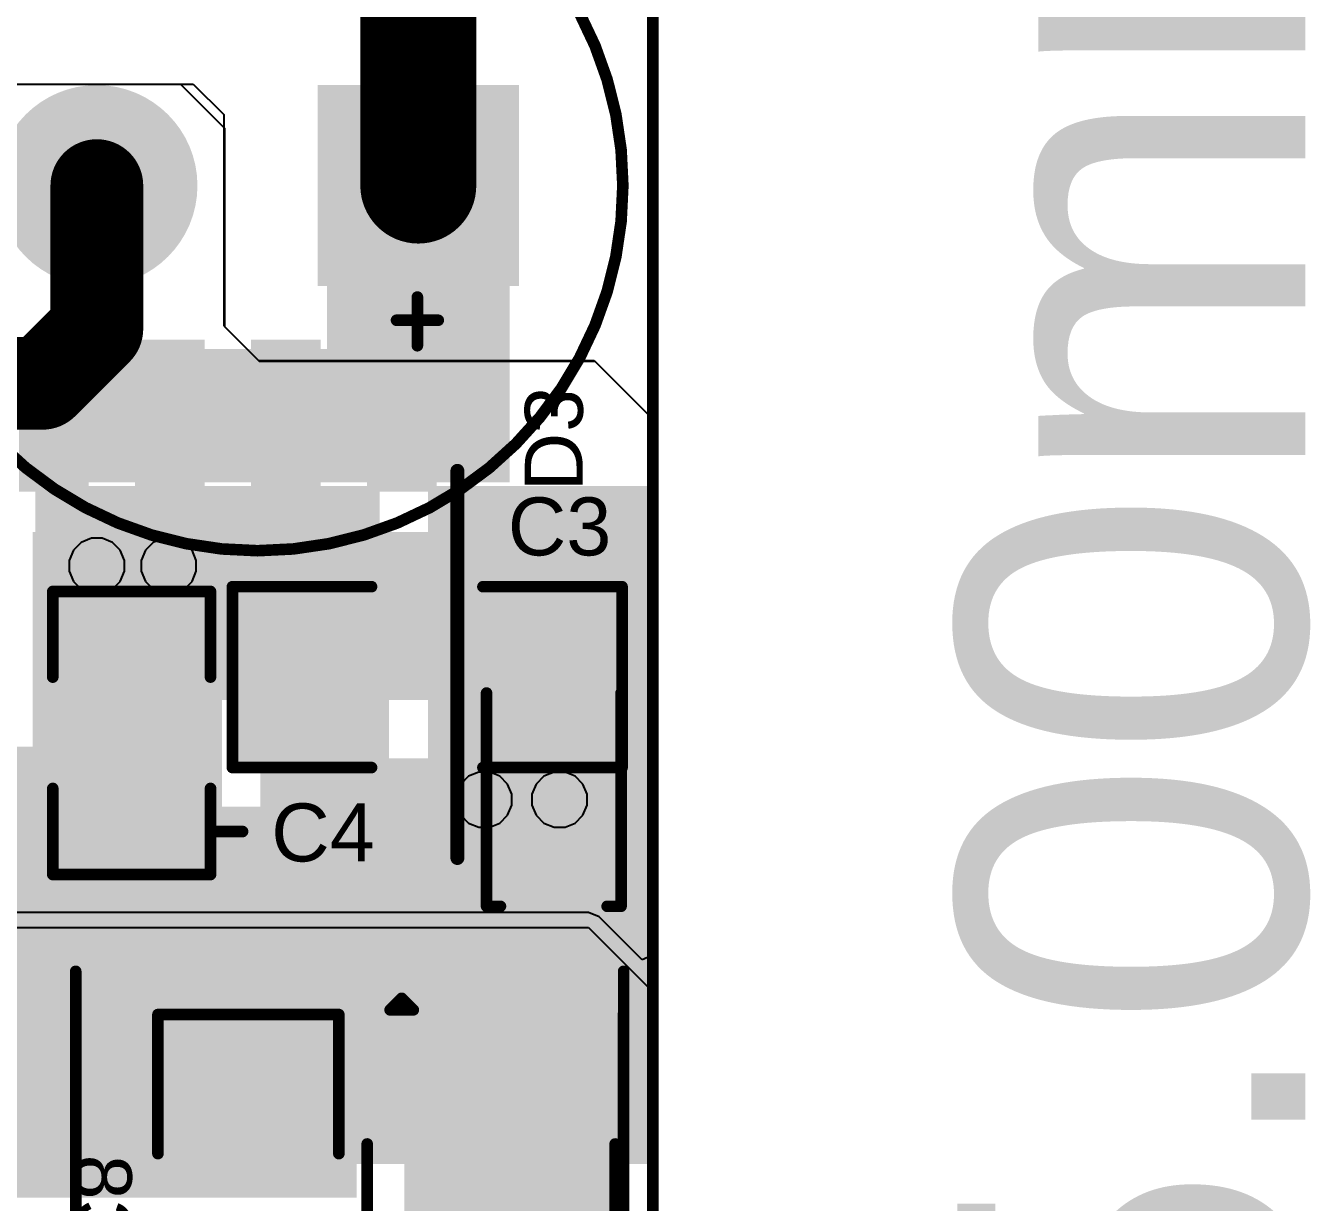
# Model space of a CAD drawing. Header units: millimetres. Extents: x -0.24 to 4.31, y -0.01 to 3.37.
# Drawn here: x 1.186 to 1.74, y 0.391 to 0.899 of the extents above; entities that cross this region are included whole.
import ezdxf

# ---------------------------------------------------------------- set-up
doc = ezdxf.new("R2010")
doc.units = ezdxf.units.MM
doc.header["$MEASUREMENT"] = 0
for name, color, linetype in [('BottomLayer', 5, 'Continuous'), ('BottomOverlay', 54, 'Continuous'), ('BottomPaste', 16, 'Continuous'), ('BottomSolder', 6, 'Continuous'), ('Mechanical1', 6, 'Continuous'), ('Mechanical2', 216, 'Continuous'), ('MidLayer1', 16, 'Continuous'), ('MidLayer2', 76, 'Continuous'), ('MultiLayer', 9, 'Continuous'), ('PadHoleLayer', 156, 'Continuous'), ('TopLayer', 1, 'Continuous'), ('TopOverlay', 2, 'Continuous'), ('TopPaste', 8, 'Continuous'), ('TopSolder', 216, 'Continuous'), ('ViaHoleLayer', 16, 'Continuous')]:
    doc.layers.add(name, color=color, linetype=linetype)
doc.styles.add('Arial', font='', dxfattribs={"height": 0.2})
doc.styles.get('Arial').set_extended_font_data('Arial')

# ---------------------------------------------------------------- blocks, each defined once
blk = doc.blocks.new('6_8UF400V87EC0241_12')
at = {"layer": 'BottomLayer'}
blk.add_hatch(color=5, dxfattribs=at).paths.add_polyline_path([(-0.10866, 0.03937), (-0.02992, 0.03937), (-0.02992, -0.03937), (-0.10866, -0.03937)])
h = blk.add_hatch(color=5, dxfattribs=at)
edge = h.paths.add_edge_path()
edge.add_arc((0.06929, 0), 0.03937, 0, 360)
at = {"layer": 'BottomSolder'}
blk.add_hatch(color=6, dxfattribs=at).paths.add_polyline_path([(-0.11266, 0.04337), (-0.02592, 0.04337), (-0.02592, -0.04337), (-0.11266, -0.04337)])
h = blk.add_hatch(color=6, dxfattribs=at)
edge = h.paths.add_edge_path()
edge.add_arc((0.06929, 0), 0.04337, 0, 360)
at = {"layer": 'MidLayer1'}
blk.add_hatch(color=16, dxfattribs=at).paths.add_polyline_path([(-0.10866, 0.03937), (-0.02992, 0.03937), (-0.02992, -0.03937), (-0.10866, -0.03937)])
h = blk.add_hatch(color=16, dxfattribs=at)
edge = h.paths.add_edge_path()
edge.add_arc((0.06929, 0), 0.03937, 0, 360)
at = {"layer": 'MidLayer2'}
blk.add_hatch(color=76, dxfattribs=at).paths.add_polyline_path([(-0.10866, 0.03937), (-0.02992, 0.03937), (-0.02992, -0.03937), (-0.10866, -0.03937)])
h = blk.add_hatch(color=76, dxfattribs=at)
edge = h.paths.add_edge_path()
edge.add_arc((0.06929, 0), 0.03937, 0, 360)
at = {"layer": 'MultiLayer'}
blk.add_hatch(color=9, dxfattribs=at).paths.add_polyline_path([(-0.10866, 0.03937), (-0.02992, 0.03937), (-0.02992, -0.03937), (-0.10866, -0.03937)])
h = blk.add_hatch(color=9, dxfattribs=at)
edge = h.paths.add_edge_path()
edge.add_arc((0.06929, 0), 0.03937, 0, 360)
at = {"layer": 'PadHoleLayer'}
h = blk.add_hatch(color=156, dxfattribs=at)
edge = h.paths.add_edge_path()
edge.add_arc((-0.06929, 0), 0.01969, 0, 360)
h = blk.add_hatch(color=156, dxfattribs=at)
edge = h.paths.add_edge_path()
edge.add_arc((0.06929, 0), 0.01969, 0, 360)
at = {"layer": 'TopLayer'}
blk.add_hatch(color=1, dxfattribs=at).paths.add_polyline_path([(-0.10866, 0.03937), (-0.02992, 0.03937), (-0.02992, -0.03937), (-0.10866, -0.03937)])
h = blk.add_hatch(color=1, dxfattribs=at)
edge = h.paths.add_edge_path()
edge.add_arc((0.06929, 0), 0.03937, 0, 360)
at = {"layer": 'TopSolder'}
blk.add_hatch(color=216, dxfattribs=at).paths.add_polyline_path([(-0.11266, 0.04337), (-0.02592, 0.04337), (-0.02592, -0.04337), (-0.11266, -0.04337)])
h = blk.add_hatch(color=216, dxfattribs=at)
edge = h.paths.add_edge_path()
edge.add_arc((0.06929, 0), 0.04337, 0, 360)
at = {"layer": 'TopOverlay'}
for points, const_width in [([(0.15748, 0, 1), (-0.15748, 0, 1)], 0.005), ([(-0.07015, 0.06907, 1), (-0.06765, 0.06907, 1)], 0.0025), ([(-0.07915, 0.05807, 1), (-0.07665, 0.05807, 1)], 0.0025), ([(-0.06115, 0.05807, 1), (-0.05865, 0.05807, 1)], 0.0025), ([(-0.07015, 0.04807, 1), (-0.06765, 0.04807, 1)], 0.0025), ([(-0.15873, 0, 1), (-0.15623, 0, 1)], 0.0025), ([(0.15623, 0, 1), (0.15873, 0, 1)], 0.0025)]:
    blk.add_lwpolyline(points, format="xyb", close=True, dxfattribs=dict(at, const_width=const_width))
at = {"layer": 'TopOverlay', "const_width": 0.005}
for points in [[(-0.0689, 0.06907), (-0.0689, 0.04807)], [(-0.0599, 0.05807), (-0.0779, 0.05807)]]:
    blk.add_lwpolyline(points, dxfattribs=at)
blk = doc.blocks.new('YNR6045_221M_14')
at = {"layer": 'TopLayer'}
for points in [[(-0.12205, 0.1122), (-0.05512, 0.1122), (-0.05512, -0.1122), (-0.12205, -0.1122)], [(0.05512, 0.1122), (0.12205, 0.1122), (0.12205, -0.1122), (0.05512, -0.1122)]]:
    blk.add_hatch(color=1, dxfattribs=at).paths.add_polyline_path(points)
at = {"layer": 'TopPaste'}
for points in [[(-0.12205, 0.1122), (-0.05512, 0.1122), (-0.05512, -0.1122), (-0.12205, -0.1122)], [(0.05512, 0.1122), (0.12205, 0.1122), (0.12205, -0.1122), (0.05512, -0.1122)]]:
    blk.add_hatch(color=8, dxfattribs=at).paths.add_polyline_path(points)
at = {"layer": 'TopSolder'}
for points in [[(-0.12605, 0.1162), (-0.05112, 0.1162), (-0.05112, -0.1162), (-0.12605, -0.1162)], [(0.05112, 0.1162), (0.12605, 0.1162), (0.12605, -0.1162), (0.05112, -0.1162)]]:
    blk.add_hatch(color=216, dxfattribs=at).paths.add_polyline_path(points)
at = {"layer": 'TopOverlay', "const_width": 0.005}
for points in [[(0.09, 0.118), (-0.09211, 0.11811)], [(-0.09211, -0.11811), (0.09, -0.118)]]:
    blk.add_lwpolyline(points, dxfattribs=at)
at = {"layer": 'TopOverlay', "const_width": 0.0025}
for points in [[(-0.09336, 0.11811, 1), (-0.09086, 0.11811, 1)], [(0.08875, 0.118, 1), (0.09125, 0.118, 1)], [(-0.09336, -0.11811, 1), (-0.09086, -0.11811, 1)], [(0.08875, -0.118, 1), (0.09125, -0.118, 1)]]:
    blk.add_lwpolyline(points, format="xyb", close=True, dxfattribs=at)
blk = doc.blocks.new('C___1206_16')
at = {"layer": 'TopLayer'}
for points in [[(-0.07953, 0.035), (-0.02047, 0.035), (-0.02047, -0.035), (-0.07953, -0.035)], [(0.02047, 0.035), (0.07953, 0.035), (0.07953, -0.035), (0.02047, -0.035)]]:
    blk.add_hatch(color=1, dxfattribs=at).paths.add_polyline_path(points)
at = {"layer": 'TopPaste'}
for points in [[(-0.07953, 0.035), (-0.02047, 0.035), (-0.02047, -0.035), (-0.07953, -0.035)], [(0.02047, 0.035), (0.07953, 0.035), (0.07953, -0.035), (0.02047, -0.035)]]:
    blk.add_hatch(color=8, dxfattribs=at).paths.add_polyline_path(points)
at = {"layer": 'TopSolder'}
for points in [[(-0.08353, 0.039), (-0.01647, 0.039), (-0.01647, -0.039), (-0.08353, -0.039)], [(0.01647, 0.039), (0.08353, 0.039), (0.08353, -0.039), (0.01647, -0.039)]]:
    blk.add_hatch(color=216, dxfattribs=at).paths.add_polyline_path(points)
at = {"layer": 'TopOverlay', "const_width": 0.005}
for points in [[(-0.084, 0.039), (-0.084, -0.039)], [(-0.024, 0.039), (-0.084, 0.039)], [(0.084, 0.039), (0.024, 0.039)], [(0.084, 0.039), (0.084, -0.039)], [(-0.024, -0.039), (-0.084, -0.039)], [(0.084, -0.039), (0.024, -0.039)]]:
    blk.add_lwpolyline(points, dxfattribs=at)
at = {"layer": 'TopOverlay', "const_width": 0.0025}
for points in [[(-0.08525, 0.039, 1), (-0.08275, 0.039, 1)], [(-0.08525, 0.039, 1), (-0.08275, 0.039, 1)], [(-0.02525, 0.039, 1), (-0.02275, 0.039, 1)], [(0.02275, 0.039, 1), (0.02525, 0.039, 1)], [(0.08275, 0.039, 1), (0.08525, 0.039, 1)], [(0.08275, 0.039, 1), (0.08525, 0.039, 1)], [(-0.08525, -0.039, 1), (-0.08275, -0.039, 1)], [(-0.08525, -0.039, 1), (-0.08275, -0.039, 1)], [(-0.02525, -0.039, 1), (-0.02275, -0.039, 1)], [(0.02275, -0.039, 1), (0.02525, -0.039, 1)], [(0.08275, -0.039, 1), (0.08525, -0.039, 1)], [(0.08275, -0.039, 1), (0.08525, -0.039, 1)]]:
    blk.add_lwpolyline(points, format="xyb", close=True, dxfattribs=at)
blk = doc.blocks.new('C___0805_17')
at = {"layer": 'TopLayer'}
for points in [[(-0.05772, 0.03), (-0.02228, 0.03), (-0.02228, -0.03), (-0.05772, -0.03)], [(0.02228, 0.03), (0.05772, 0.03), (0.05772, -0.03), (0.02228, -0.03)]]:
    blk.add_hatch(color=1, dxfattribs=at).paths.add_polyline_path(points)
at = {"layer": 'TopPaste'}
for points in [[(-0.05772, 0.03), (-0.02228, 0.03), (-0.02228, -0.03), (-0.05772, -0.03)], [(0.02228, 0.03), (0.05772, 0.03), (0.05772, -0.03), (0.02228, -0.03)]]:
    blk.add_hatch(color=8, dxfattribs=at).paths.add_polyline_path(points)
at = {"layer": 'TopSolder'}
for points in [[(-0.06047, 0.03276), (-0.01953, 0.03276), (-0.01953, -0.03276), (-0.06047, -0.03276)], [(0.01953, 0.03276), (0.06047, 0.03276), (0.06047, -0.03276), (0.01953, -0.03276)]]:
    blk.add_hatch(color=216, dxfattribs=at).paths.add_polyline_path(points)
at = {"layer": 'TopOverlay', "const_width": 0.005}
for points in [[(-0.06117, 0.034), (-0.024, 0.034)], [(-0.06117, 0.034), (-0.06117, -0.034)], [(0.024, 0.034), (0.06095, 0.034)], [(0.06095, 0.034), (0.06095, -0.034)], [(-0.06117, -0.034), (-0.024, -0.034)], [(0.024, -0.034), (0.06095, -0.034)]]:
    blk.add_lwpolyline(points, dxfattribs=at)
at = {"layer": 'TopOverlay', "const_width": 0.0025}
for points in [[(-0.06242, 0.034, 1), (-0.05992, 0.034, 1)], [(-0.06242, 0.034, 1), (-0.05992, 0.034, 1)], [(-0.02525, 0.034, 1), (-0.02275, 0.034, 1)], [(0.02275, 0.034, 1), (0.02525, 0.034, 1)], [(0.0597, 0.034, 1), (0.0622, 0.034, 1)], [(0.0597, 0.034, 1), (0.0622, 0.034, 1)], [(-0.06242, -0.034, 1), (-0.05992, -0.034, 1)], [(-0.06242, -0.034, 1), (-0.05992, -0.034, 1)], [(-0.02525, -0.034, 1), (-0.02275, -0.034, 1)], [(0.02275, -0.034, 1), (0.02525, -0.034, 1)], [(0.0597, -0.034, 1), (0.0622, -0.034, 1)], [(0.0597, -0.034, 1), (0.0622, -0.034, 1)]]:
    blk.add_lwpolyline(points, format="xyb", close=True, dxfattribs=at)
blk = doc.blocks.new('C___1206_B_20')
at = {"layer": 'BottomLayer'}
for points in [[(-0.08, 0.035), (-0.02, 0.035), (-0.02, -0.035), (-0.08, -0.035)], [(0.02, 0.035), (0.08, 0.035), (0.08, -0.035), (0.02, -0.035)]]:
    blk.add_hatch(color=5, dxfattribs=at).paths.add_polyline_path(points)
at = {"layer": 'BottomPaste'}
for points in [[(-0.08, 0.035), (-0.02, 0.035), (-0.02, -0.035), (-0.08, -0.035)], [(0.02, 0.035), (0.08, 0.035), (0.08, -0.035), (0.02, -0.035)]]:
    blk.add_hatch(color=16, dxfattribs=at).paths.add_polyline_path(points)
at = {"layer": 'BottomSolder'}
for points in [[(-0.084, 0.039), (-0.016, 0.039), (-0.016, -0.039), (-0.084, -0.039)], [(0.016, 0.039), (0.084, 0.039), (0.084, -0.039), (0.016, -0.039)]]:
    blk.add_hatch(color=6, dxfattribs=at).paths.add_polyline_path(points)
at = {"layer": 'BottomOverlay', "const_width": 0.005}
for points in [[(-0.084, -0.039), (-0.084, 0.039)], [(-0.024, 0.039), (-0.084, 0.039)], [(0.084, 0.039), (0.024, 0.039)], [(0.084, -0.039), (0.084, 0.039)], [(-0.024, -0.039), (-0.084, -0.039)], [(0.084, -0.039), (0.024, -0.039)]]:
    blk.add_lwpolyline(points, dxfattribs=at)
at = {"layer": 'BottomOverlay', "const_width": 0.0025}
for points in [[(-0.08525, 0.039, 1), (-0.08275, 0.039, 1)], [(-0.08525, 0.039, 1), (-0.08275, 0.039, 1)], [(-0.02525, 0.039, 1), (-0.02275, 0.039, 1)], [(0.02275, 0.039, 1), (0.02525, 0.039, 1)], [(0.08275, 0.039, 1), (0.08525, 0.039, 1)], [(0.08275, 0.039, 1), (0.08525, 0.039, 1)], [(-0.08525, -0.039, 1), (-0.08275, -0.039, 1)], [(-0.08525, -0.039, 1), (-0.08275, -0.039, 1)], [(-0.02525, -0.039, 1), (-0.02275, -0.039, 1)], [(0.02275, -0.039, 1), (0.02525, -0.039, 1)], [(0.08275, -0.039, 1), (0.08525, -0.039, 1)], [(0.08275, -0.039, 1), (0.08525, -0.039, 1)]]:
    blk.add_lwpolyline(points, format="xyb", close=True, dxfattribs=at)
blk = doc.blocks.new('SOD_123_B_23')
at = {"layer": 'BottomLayer'}
for points in [[(-0.08071, -0.01772), (-0.08071, 0.01772), (-0.04331, 0.01772), (-0.04331, -0.01772)], [(0.04331, -0.01772), (0.04331, 0.01772), (0.08071, 0.01772), (0.08071, -0.01772)]]:
    blk.add_hatch(color=5, dxfattribs=at).paths.add_polyline_path(points)
at = {"layer": 'BottomOverlay'}
for points in [[(0.038, 0.02), (0.111, 0.02), (0.111, 0.0315), (0.038, 0.0315)], [(0.08308, -0.03115), (0.11062, -0.03115), (0.11062, 0.03085), (0.08308, 0.03085)], [(0.038, -0.0315), (0.111, -0.0315), (0.111, -0.02), (0.038, -0.02)]]:
    blk.add_hatch(color=54, dxfattribs=at).paths.add_polyline_path(points)
at = {"layer": 'BottomPaste'}
for points in [[(-0.08071, -0.01772), (-0.08071, 0.01772), (-0.04331, 0.01772), (-0.04331, -0.01772)], [(0.04331, -0.01772), (0.04331, 0.01772), (0.08071, 0.01772), (0.08071, -0.01772)]]:
    blk.add_hatch(color=16, dxfattribs=at).paths.add_polyline_path(points)
at = {"layer": 'BottomSolder'}
for points in [[(-0.08471, -0.02172), (-0.08471, 0.02172), (-0.03931, 0.02172), (-0.03931, -0.02172)], [(0.03931, -0.02172), (0.03931, 0.02172), (0.08471, 0.02172), (0.08471, -0.02172)]]:
    blk.add_hatch(color=6, dxfattribs=at).paths.add_polyline_path(points)
at = {"layer": 'BottomOverlay', "const_width": 0.005}
for points in [[(-0.054, 0.029), (-0.054, 0.023)], [(-0.054, 0.029), (0.038, 0.029)], [(-0.054, -0.023), (-0.054, -0.029)], [(-0.054, -0.029), (0.038, -0.029)]]:
    blk.add_lwpolyline(points, dxfattribs=at)
at = {"layer": 'BottomOverlay', "const_width": 0.0025}
for points in [[(-0.05525, 0.029, 1), (-0.05275, 0.029, 1)], [(-0.05525, 0.029, 1), (-0.05275, 0.029, 1)], [(0.03675, 0.029, 1), (0.03925, 0.029, 1)], [(-0.05525, 0.023, 1), (-0.05275, 0.023, 1)], [(-0.05525, -0.023, 1), (-0.05275, -0.023, 1)], [(-0.05525, -0.029, 1), (-0.05275, -0.029, 1)], [(-0.05525, -0.029, 1), (-0.05275, -0.029, 1)], [(0.03675, -0.029, 1), (0.03925, -0.029, 1)]]:
    blk.add_lwpolyline(points, format="xyb", close=True, dxfattribs=at)
blk = doc.blocks.new('SMA_B_24')
at = {"layer": 'BottomLayer'}
for points in [[(-0.12205, 0.03346), (-0.03543, 0.03346), (-0.03543, -0.03346), (-0.12205, -0.03346)], [(0.03543, 0.03346), (0.12205, 0.03346), (0.12205, -0.03346), (0.03543, -0.03346)]]:
    blk.add_hatch(color=5, dxfattribs=at).paths.add_polyline_path(points)
at = {"layer": 'BottomOverlay'}
for points in [[(-0.15471, -0.05595), (-0.12905, -0.05595), (-0.12905, 0.056), (-0.15471, 0.056)], [(-0.12992, 0.03638), (-0.1022, 0.03638), (-0.1022, 0.05598), (-0.12992, 0.05598)], [(-0.12992, -0.05598), (-0.1022, -0.05598), (-0.1022, -0.03638), (-0.12992, -0.03638)]]:
    blk.add_hatch(color=54, dxfattribs=at).paths.add_polyline_path(points)
at = {"layer": 'BottomPaste'}
for points in [[(-0.12205, 0.03346), (-0.03543, 0.03346), (-0.03543, -0.03346), (-0.12205, -0.03346)], [(0.03543, 0.03346), (0.12205, 0.03346), (0.12205, -0.03346), (0.03543, -0.03346)]]:
    blk.add_hatch(color=16, dxfattribs=at).paths.add_polyline_path(points)
at = {"layer": 'BottomSolder'}
for points in [[(-0.12605, 0.03746), (-0.03143, 0.03746), (-0.03143, -0.03746), (-0.12605, -0.03746)], [(0.03143, 0.03746), (0.12605, 0.03746), (0.12605, -0.03746), (0.03143, -0.03746)]]:
    blk.add_hatch(color=6, dxfattribs=at).paths.add_polyline_path(points)
at = {"layer": 'BottomOverlay', "const_width": 0.005}
for points in [[(0.08115, 0.05345), (-0.10465, 0.05345)], [(0.08115, 0.03985), (0.08115, 0.05345)], [(0.08115, -0.05345), (0.08115, -0.03985)], [(0.08115, -0.05345), (-0.10465, -0.05345)]]:
    blk.add_lwpolyline(points, dxfattribs=at)
at = {"layer": 'BottomOverlay', "const_width": 0.0025}
for points in [[(-0.1059, 0.05345, 1), (-0.1034, 0.05345, 1)], [(0.0799, 0.05345, 1), (0.0824, 0.05345, 1)], [(0.0799, 0.05345, 1), (0.0824, 0.05345, 1)], [(0.0799, 0.03985, 1), (0.0824, 0.03985, 1)], [(0.0799, -0.03985, 1), (0.0824, -0.03985, 1)], [(-0.1059, -0.05345, 1), (-0.1034, -0.05345, 1)], [(0.0799, -0.05345, 1), (0.0824, -0.05345, 1)], [(0.0799, -0.05345, 1), (0.0824, -0.05345, 1)]]:
    blk.add_lwpolyline(points, format="xyb", close=True, dxfattribs=at)
blk = doc.blocks.new('SOP_16_B_31')
at = {"layer": 'BottomLayer'}
for points in [[(-0.13605, 0.186), (-0.0785, 0.186), (-0.0785, 0.164), (-0.13605, 0.164)], [(0.0785, 0.186), (0.13605, 0.186), (0.13605, 0.164), (0.0785, 0.164)], [(-0.13605, 0.136), (-0.0785, 0.136), (-0.0785, 0.114), (-0.13605, 0.114)], [(0.0785, 0.136), (0.13605, 0.136), (0.13605, 0.114), (0.0785, 0.114)], [(-0.13605, 0.086), (-0.0785, 0.086), (-0.0785, 0.064), (-0.13605, 0.064)], [(0.0785, 0.086), (0.13605, 0.086), (0.13605, 0.064), (0.0785, 0.064)], [(-0.13605, 0.036), (-0.0785, 0.036), (-0.0785, 0.014), (-0.13605, 0.014)], [(0.0785, 0.036), (0.13605, 0.036), (0.13605, 0.014), (0.0785, 0.014)], [(-0.13605, -0.014), (-0.0785, -0.014), (-0.0785, -0.036), (-0.13605, -0.036)], [(0.0785, -0.014), (0.13605, -0.014), (0.13605, -0.036), (0.0785, -0.036)], [(-0.13605, -0.064), (-0.0785, -0.064), (-0.0785, -0.086), (-0.13605, -0.086)], [(0.0785, -0.064), (0.13605, -0.064), (0.13605, -0.086), (0.0785, -0.086)], [(-0.13605, -0.114), (-0.0785, -0.114), (-0.0785, -0.136), (-0.13605, -0.136)], [(0.0785, -0.114), (0.13605, -0.114), (0.13605, -0.136), (0.0785, -0.136)], [(-0.13605, -0.164), (-0.0785, -0.164), (-0.0785, -0.186), (-0.13605, -0.186)], [(0.0785, -0.164), (0.13605, -0.164), (0.13605, -0.186), (0.0785, -0.186)]]:
    blk.add_hatch(color=5, dxfattribs=at).paths.add_polyline_path(points)
at = {"layer": 'BottomPaste'}
for points in [[(-0.13605, 0.186), (-0.0785, 0.186), (-0.0785, 0.164), (-0.13605, 0.164)], [(0.0785, 0.186), (0.13605, 0.186), (0.13605, 0.164), (0.0785, 0.164)], [(-0.13605, 0.136), (-0.0785, 0.136), (-0.0785, 0.114), (-0.13605, 0.114)], [(0.0785, 0.136), (0.13605, 0.136), (0.13605, 0.114), (0.0785, 0.114)], [(-0.13605, 0.086), (-0.0785, 0.086), (-0.0785, 0.064), (-0.13605, 0.064)], [(0.0785, 0.086), (0.13605, 0.086), (0.13605, 0.064), (0.0785, 0.064)], [(-0.13605, 0.036), (-0.0785, 0.036), (-0.0785, 0.014), (-0.13605, 0.014)], [(0.0785, 0.036), (0.13605, 0.036), (0.13605, 0.014), (0.0785, 0.014)], [(-0.13605, -0.014), (-0.0785, -0.014), (-0.0785, -0.036), (-0.13605, -0.036)], [(0.0785, -0.014), (0.13605, -0.014), (0.13605, -0.036), (0.0785, -0.036)], [(-0.13605, -0.064), (-0.0785, -0.064), (-0.0785, -0.086), (-0.13605, -0.086)], [(0.0785, -0.064), (0.13605, -0.064), (0.13605, -0.086), (0.0785, -0.086)], [(-0.13605, -0.114), (-0.0785, -0.114), (-0.0785, -0.136), (-0.13605, -0.136)], [(0.0785, -0.114), (0.13605, -0.114), (0.13605, -0.136), (0.0785, -0.136)], [(-0.13605, -0.164), (-0.0785, -0.164), (-0.0785, -0.186), (-0.13605, -0.186)], [(0.0785, -0.164), (0.13605, -0.164), (0.13605, -0.186), (0.0785, -0.186)]]:
    blk.add_hatch(color=16, dxfattribs=at).paths.add_polyline_path(points)
at = {"layer": 'BottomSolder'}
for points in [[(-0.14005, 0.19), (-0.0745, 0.19), (-0.0745, 0.16), (-0.14005, 0.16)], [(0.0745, 0.19), (0.14005, 0.19), (0.14005, 0.16), (0.0745, 0.16)], [(-0.14005, 0.14), (-0.0745, 0.14), (-0.0745, 0.11), (-0.14005, 0.11)], [(0.0745, 0.14), (0.14005, 0.14), (0.14005, 0.11), (0.0745, 0.11)], [(-0.14005, 0.09), (-0.0745, 0.09), (-0.0745, 0.06), (-0.14005, 0.06)], [(0.0745, 0.09), (0.14005, 0.09), (0.14005, 0.06), (0.0745, 0.06)], [(-0.14005, 0.04), (-0.0745, 0.04), (-0.0745, 0.01), (-0.14005, 0.01)], [(0.0745, 0.04), (0.14005, 0.04), (0.14005, 0.01), (0.0745, 0.01)], [(-0.14005, -0.01), (-0.0745, -0.01), (-0.0745, -0.04), (-0.14005, -0.04)], [(0.0745, -0.01), (0.14005, -0.01), (0.14005, -0.04), (0.0745, -0.04)], [(-0.14005, -0.06), (-0.0745, -0.06), (-0.0745, -0.09), (-0.14005, -0.09)], [(0.0745, -0.06), (0.14005, -0.06), (0.14005, -0.09), (0.0745, -0.09)], [(-0.14005, -0.11), (-0.0745, -0.11), (-0.0745, -0.14), (-0.14005, -0.14)], [(0.0745, -0.11), (0.14005, -0.11), (0.14005, -0.14), (0.0745, -0.14)], [(-0.14005, -0.16), (-0.0745, -0.16), (-0.0745, -0.19), (-0.14005, -0.19)], [(0.0745, -0.16), (0.14005, -0.16), (0.14005, -0.19), (0.0745, -0.19)]]:
    blk.add_hatch(color=6, dxfattribs=at).paths.add_polyline_path(points)
at = {"layer": 'BottomOverlay'}
for points, const_width in [([(-0.0835, 0.199), (0.0835, 0.199)], 0.006), ([(-0.149, -0.17), (-0.144, -0.175)], 0.005), ([(-0.149, -0.17), (-0.149, -0.18)], 0.005), ([(-0.144, -0.175), (-0.149, -0.18)], 0.005), ([(-0.0835, -0.199), (0.0835, -0.199)], 0.006)]:
    blk.add_lwpolyline(points, dxfattribs=dict(at, const_width=const_width))
for points, const_width in [([(-0.085, 0.199, 1), (-0.082, 0.199, 1)], 0.003), ([(0.082, 0.199, 1), (0.085, 0.199, 1)], 0.003), ([(-0.15025, -0.17, 1), (-0.14775, -0.17, 1)], 0.0025), ([(-0.15025, -0.17, 1), (-0.14775, -0.17, 1)], 0.0025), ([(-0.14525, -0.175, 1), (-0.14275, -0.175, 1)], 0.0025), ([(-0.14525, -0.175, 1), (-0.14275, -0.175, 1)], 0.0025), ([(-0.15025, -0.18, 1), (-0.14775, -0.18, 1)], 0.0025), ([(-0.15025, -0.18, 1), (-0.14775, -0.18, 1)], 0.0025), ([(-0.085, -0.199, 1), (-0.082, -0.199, 1)], 0.003), ([(0.082, -0.199, 1), (0.085, -0.199, 1)], 0.003)]:
    blk.add_lwpolyline(points, format="xyb", close=True, dxfattribs=dict(at, const_width=const_width))

msp = doc.modelspace()

# ---------------------------------------------------------------- hatches: boundary and pattern name
at = {"layer": 'BottomLayer'}
for points in [[(1.31621, 0.70197), (1.39495, 0.70197), (1.39495, 0.86937), (1.31621, 0.86937)], [(1.18743, 0.70197), (1.35943, 0.70197), (1.35943, 0.75952), (1.18743, 0.75952)], [(1.18931, 0.60815), (1.43781, 0.60815), (1.43781, 0.68053), (1.18931, 0.68053)], [(1.18931, 0.558), (1.271, 0.558), (1.271, 0.654), (1.18931, 0.654)], [(1.28743, 0.43847), (1.32908, 0.43847), (1.32908, 0.583), (1.28743, 0.583)], [(1.28743, 0.45412), (1.35943, 0.45412), (1.35943, 0.583), (1.28743, 0.583)], [(1.28835, 0.54497), (1.43857, 0.54497), (1.43857, 0.583), (1.28835, 0.583)], [(1.22687, 0.48743), (1.271, 0.48743), (1.271, 0.56947), (1.22687, 0.56947)], [(1.18743, 0.44651), (1.20943, 0.44651), (1.20943, 0.54497), (1.18743, 0.54497)], [(1.38322, 0.33608), (1.43839, 0.33608), (1.43839, 0.52984), (1.38322, 0.52984)], [(1.08743, 0.39347), (1.32908, 0.39347), (1.32908, 0.46847), (1.08743, 0.46847)]]:
    msp.add_hatch(color=5, dxfattribs=at).paths.add_polyline_path(points)
h = msp.add_hatch(color=5, dxfattribs=at)
edge = h.paths.add_edge_path()
edge.add_arc((1.217, 0.666), 0.00787, 0, 360)
h = msp.add_hatch(color=5, dxfattribs=at)
edge = h.paths.add_edge_path()
edge.add_arc((1.248, 0.666), 0.00787, 0, 360)
h = msp.add_hatch(color=5, dxfattribs=at)
edge = h.paths.add_edge_path()
edge.add_arc((1.384, 0.56515), 0.00787, 0, 360)
h = msp.add_hatch(color=5, dxfattribs=at)
edge = h.paths.add_edge_path()
edge.add_arc((1.41647, 0.56515), 0.00787, 0, 360)
at = {"layer": 'MidLayer1'}
h = msp.add_hatch(color=16, dxfattribs=at)
edge = h.paths.add_edge_path()
edge.add_arc((1.217, 0.666), 0.00787, 0, 360)
h = msp.add_hatch(color=16, dxfattribs=at)
edge = h.paths.add_edge_path()
edge.add_arc((1.248, 0.666), 0.00787, 0, 360)
h = msp.add_hatch(color=16, dxfattribs=at)
edge = h.paths.add_edge_path()
edge.add_arc((1.384, 0.56515), 0.00787, 0, 360)
h = msp.add_hatch(color=16, dxfattribs=at)
edge = h.paths.add_edge_path()
edge.add_arc((1.41647, 0.56515), 0.00787, 0, 360)
at = {"layer": 'MidLayer2'}
h = msp.add_hatch(color=76, dxfattribs=at)
edge = h.paths.add_edge_path()
edge.add_arc((1.217, 0.666), 0.00787, 0, 360)
h = msp.add_hatch(color=76, dxfattribs=at)
edge = h.paths.add_edge_path()
edge.add_arc((1.248, 0.666), 0.00787, 0, 360)
h = msp.add_hatch(color=76, dxfattribs=at)
edge = h.paths.add_edge_path()
edge.add_arc((1.384, 0.56515), 0.00787, 0, 360)
h = msp.add_hatch(color=76, dxfattribs=at)
edge = h.paths.add_edge_path()
edge.add_arc((1.41647, 0.56515), 0.00787, 0, 360)
at = {"layer": 'TopLayer'}
for points in [[(1.19049, 0.61628), (1.33896, 0.61628), (1.33896, 0.70048), (1.19049, 0.70048)], [(1.35976, 0.40796), (1.45669, 0.40796), (1.45669, 0.70048), (1.35976, 0.70048)], [(1.14721, 0.48743), (1.262, 0.48743), (1.262, 0.588), (1.14721, 0.588)], [(1.232, 0.49244), (1.41192, 0.49244), (1.41192, 0.56211), (1.232, 0.56211)], [(0.95397, 0.40796), (1.43896, 0.40796), (1.43896, 0.49851), (0.95397, 0.49851)]]:
    msp.add_hatch(color=1, dxfattribs=at).paths.add_polyline_path(points)
h = msp.add_hatch(color=1, dxfattribs=at)
edge = h.paths.add_edge_path()
edge.add_arc((1.217, 0.666), 0.00787, 0, 360)
h = msp.add_hatch(color=1, dxfattribs=at)
edge = h.paths.add_edge_path()
edge.add_arc((1.248, 0.666), 0.00787, 0, 360)
h = msp.add_hatch(color=1, dxfattribs=at)
edge = h.paths.add_edge_path()
edge.add_arc((1.384, 0.56515), 0.00787, 0, 360)
h = msp.add_hatch(color=1, dxfattribs=at)
edge = h.paths.add_edge_path()
edge.add_arc((1.41647, 0.56515), 0.00787, 0, 360)
at = {"layer": 'ViaHoleLayer'}
h = msp.add_hatch(color=16, dxfattribs=at)
edge = h.paths.add_edge_path()
edge.add_arc((1.217, 0.666), 0.00394, 0, 360)
h = msp.add_hatch(color=16, dxfattribs=at)
edge = h.paths.add_edge_path()
edge.add_arc((1.248, 0.666), 0.00394, 0, 360)
h = msp.add_hatch(color=16, dxfattribs=at)
edge = h.paths.add_edge_path()
edge.add_arc((1.384, 0.56515), 0.00394, 0, 360)
h = msp.add_hatch(color=16, dxfattribs=at)
edge = h.paths.add_edge_path()
edge.add_arc((1.41647, 0.56515), 0.00394, 0, 360)

# ---------------------------------------------------------------- linework, layer by layer
at = {"layer": 'Mechanical2', "const_width": 0.005}
msp.add_lwpolyline([(1.45669, -0.00398), (1.45669, 1.37398)], dxfattribs=at)
at = {"layer": 'MidLayer1'}
for p, q in [((1.13492, 0.87378), (1.25859, 0.87378)), ((1.25859, 0.87378), (1.27172, 0.86065)), ((1.27172, 0.86065), (1.27172, 0.76952)), ((1.27172, 0.76952), (1.28669, 0.75455)), ((1.28669, 0.75455), (1.43145, 0.75455)), ((1.43145, 0.75455), (1.45669, 0.72931)), ((1.45669, 0.72931), (1.45669, 0.49801)), ((1.21027, 0.67607), (1.20693, 0.67273)), ((1.21464, 0.67787), (1.21027, 0.67607)), ((1.21936, 0.67787), (1.21464, 0.67787)), ((1.22373, 0.67607), (1.21936, 0.67787)), ((1.22707, 0.67273), (1.22373, 0.67607)), ((1.24127, 0.67607), (1.23793, 0.67273)), ((1.24564, 0.67787), (1.24127, 0.67607)), ((1.25036, 0.67787), (1.24564, 0.67787)), ((1.25473, 0.67607), (1.25036, 0.67787)), ((1.25807, 0.67273), (1.25473, 0.67607)), ((1.20693, 0.67273), (1.20513, 0.66836)), ((1.22887, 0.66836), (1.22707, 0.67273)), ((1.23793, 0.67273), (1.23613, 0.66836)), ((1.25987, 0.66836), (1.25807, 0.67273)), ((1.20513, 0.66836), (1.20513, 0.66364)), ((1.22887, 0.66364), (1.22887, 0.66836)), ((1.23613, 0.66836), (1.23613, 0.66364)), ((1.25987, 0.66364), (1.25987, 0.66836)), ((1.20513, 0.66364), (1.20693, 0.65927)), ((1.20693, 0.65927), (1.21027, 0.65593)), ((1.22373, 0.65593), (1.22707, 0.65927)), ((1.22707, 0.65927), (1.22887, 0.66364)), ((1.23613, 0.66364), (1.23793, 0.65927)), ((1.23793, 0.65927), (1.24127, 0.65593)), ((1.25473, 0.65593), (1.25807, 0.65927)), ((1.25807, 0.65927), (1.25987, 0.66364)), ((1.21027, 0.65593), (1.21464, 0.65413)), ((1.21464, 0.65413), (1.21936, 0.65413)), ((1.21936, 0.65413), (1.22373, 0.65593)), ((1.24127, 0.65593), (1.24564, 0.65413)), ((1.24564, 0.65413), (1.25036, 0.65413)), ((1.25036, 0.65413), (1.25473, 0.65593)), ((1.38164, 0.57702), (1.37727, 0.57522)), ((1.38636, 0.57702), (1.38164, 0.57702)), ((1.39073, 0.57522), (1.38636, 0.57702)), ((1.4141, 0.57702), (1.40974, 0.57522)), ((1.41883, 0.57702), (1.4141, 0.57702)), ((1.42319, 0.57522), (1.41883, 0.57702)), ((1.37393, 0.57188), (1.37213, 0.56751)), ((1.37727, 0.57522), (1.37393, 0.57188)), ((1.39407, 0.57188), (1.39073, 0.57522)), ((1.39587, 0.56751), (1.39407, 0.57188)), ((1.4064, 0.57188), (1.40459, 0.56751)), ((1.40974, 0.57522), (1.4064, 0.57188)), ((1.42653, 0.57188), (1.42319, 0.57522)), ((1.42834, 0.56751), (1.42653, 0.57188)), ((1.37213, 0.56751), (1.37213, 0.56279)), ((1.39587, 0.56279), (1.39587, 0.56751)), ((1.40459, 0.56751), (1.40459, 0.56279)), ((1.42834, 0.56279), (1.42834, 0.56751)), ((1.37213, 0.56279), (1.37393, 0.55842)), ((1.39407, 0.55842), (1.39587, 0.56279)), ((1.40459, 0.56279), (1.4064, 0.55842)), ((1.42653, 0.55842), (1.42834, 0.56279)), ((1.37393, 0.55842), (1.37727, 0.55508)), ((1.37727, 0.55508), (1.38164, 0.55328)), ((1.38636, 0.55328), (1.39073, 0.55508)), ((1.39073, 0.55508), (1.39407, 0.55842)), ((1.4064, 0.55842), (1.40974, 0.55508)), ((1.40974, 0.55508), (1.4141, 0.55328)), ((1.41883, 0.55328), (1.42319, 0.55508)), ((1.42319, 0.55508), (1.42653, 0.55842)), ((1.38164, 0.55328), (1.38636, 0.55328)), ((1.4141, 0.55328), (1.41883, 0.55328)), ((1.42898, 0.5165), (0.68019, 0.5165)), ((1.43357, 0.5146), (1.42898, 0.5165)), ((0.68019, 0.51001), (1.42898, 0.51001)), ((1.42898, 0.51001), (1.45669, 0.48229)), ((1.45207, 0.49609), (1.43357, 0.5146)), ((1.45669, 0.49801), (1.45207, 0.49609)), ((1.45669, 0.48229), (1.45669, 0.01))]:
    msp.add_line(p, q, dxfattribs=at)
at = {"layer": 'MidLayer2'}
for p, q in [((1.13492, 0.87378), (1.25306, 0.87378)), ((1.25306, 0.87378), (1.272, 0.85484)), ((1.272, 0.85484), (1.272, 0.76924)), ((1.272, 0.76924), (1.28697, 0.75427)), ((1.28697, 0.75427), (1.43173, 0.75427)), ((1.43173, 0.75427), (1.45669, 0.72931)), ((1.45669, 0.72931), (1.45669, -0.00398)), ((1.21027, 0.67607), (1.20693, 0.67273)), ((1.21464, 0.67787), (1.21027, 0.67607)), ((1.21936, 0.67787), (1.21464, 0.67787)), ((1.22373, 0.67607), (1.21936, 0.67787)), ((1.22707, 0.67273), (1.22373, 0.67607)), ((1.24127, 0.67607), (1.23793, 0.67273)), ((1.24564, 0.67787), (1.24127, 0.67607)), ((1.25036, 0.67787), (1.24564, 0.67787)), ((1.25473, 0.67607), (1.25036, 0.67787)), ((1.25807, 0.67273), (1.25473, 0.67607)), ((1.20693, 0.67273), (1.20513, 0.66836)), ((1.22887, 0.66836), (1.22707, 0.67273)), ((1.23793, 0.67273), (1.23613, 0.66836)), ((1.25987, 0.66836), (1.25807, 0.67273)), ((1.20513, 0.66836), (1.20513, 0.66364)), ((1.22887, 0.66364), (1.22887, 0.66836)), ((1.23613, 0.66836), (1.23613, 0.66364)), ((1.25987, 0.66364), (1.25987, 0.66836)), ((1.20513, 0.66364), (1.20693, 0.65927)), ((1.20693, 0.65927), (1.21027, 0.65593)), ((1.22373, 0.65593), (1.22707, 0.65927)), ((1.22707, 0.65927), (1.22887, 0.66364)), ((1.23613, 0.66364), (1.23793, 0.65927)), ((1.23793, 0.65927), (1.24127, 0.65593)), ((1.25473, 0.65593), (1.25807, 0.65927)), ((1.25807, 0.65927), (1.25987, 0.66364)), ((1.21027, 0.65593), (1.21464, 0.65413)), ((1.21464, 0.65413), (1.21936, 0.65413)), ((1.21936, 0.65413), (1.22373, 0.65593)), ((1.24127, 0.65593), (1.24564, 0.65413)), ((1.24564, 0.65413), (1.25036, 0.65413)), ((1.25036, 0.65413), (1.25473, 0.65593)), ((1.38164, 0.57702), (1.37727, 0.57522)), ((1.38636, 0.57702), (1.38164, 0.57702)), ((1.39073, 0.57522), (1.38636, 0.57702)), ((1.4141, 0.57702), (1.40974, 0.57522)), ((1.41883, 0.57702), (1.4141, 0.57702)), ((1.42319, 0.57522), (1.41883, 0.57702)), ((1.37393, 0.57188), (1.37213, 0.56751)), ((1.37727, 0.57522), (1.37393, 0.57188)), ((1.39407, 0.57188), (1.39073, 0.57522)), ((1.39587, 0.56751), (1.39407, 0.57188)), ((1.4064, 0.57188), (1.40459, 0.56751)), ((1.40974, 0.57522), (1.4064, 0.57188)), ((1.42653, 0.57188), (1.42319, 0.57522)), ((1.42834, 0.56751), (1.42653, 0.57188)), ((1.37213, 0.56751), (1.37213, 0.56279)), ((1.39587, 0.56279), (1.39587, 0.56751)), ((1.40459, 0.56751), (1.40459, 0.56279)), ((1.42834, 0.56279), (1.42834, 0.56751)), ((1.37213, 0.56279), (1.37393, 0.55842)), ((1.39407, 0.55842), (1.39587, 0.56279)), ((1.40459, 0.56279), (1.4064, 0.55842)), ((1.42653, 0.55842), (1.42834, 0.56279)), ((1.37393, 0.55842), (1.37727, 0.55508)), ((1.37727, 0.55508), (1.38164, 0.55328)), ((1.38636, 0.55328), (1.39073, 0.55508)), ((1.39073, 0.55508), (1.39407, 0.55842)), ((1.4064, 0.55842), (1.40974, 0.55508)), ((1.40974, 0.55508), (1.4141, 0.55328)), ((1.41883, 0.55328), (1.42319, 0.55508)), ((1.42319, 0.55508), (1.42653, 0.55842)), ((1.38164, 0.55328), (1.38636, 0.55328)), ((1.4141, 0.55328), (1.41883, 0.55328))]:
    msp.add_line(p, q, dxfattribs=at)
at = {"layer": 'TopLayer'}
for points, const_width in [([(1.35558, 0.83), (1.35558, 1.22384)], 0.05), ([(1.217, 0.76815), (1.217, 0.83)], 0.04), ([(1.19357, 0.74472), (1.217, 0.76815)], 0.04), ([(0.91953, 0.74472), (1.19357, 0.74472)], 0.04)]:
    msp.add_lwpolyline(points, dxfattribs=dict(at, const_width=const_width))
for points, const_width in [([(1.34308, 0.83, 1), (1.36808, 0.83, 1)], 0.025), ([(1.207, 0.83, 1), (1.227, 0.83, 1)], 0.02), ([(1.207, 0.76815, 1), (1.227, 0.76815, 1)], 0.02), ([(1.207, 0.76815, 1), (1.227, 0.76815, 1)], 0.02), ([(1.18357, 0.74472, 1), (1.20357, 0.74472, 1)], 0.02), ([(1.18357, 0.74472, 1), (1.20357, 0.74472, 1)], 0.02)]:
    msp.add_lwpolyline(points, format="xyb", close=True, dxfattribs=dict(at, const_width=const_width))
at = {"layer": 'TopOverlay', "const_width": 0.005}
msp.add_lwpolyline([(1.266, 0.55141), (1.27983, 0.55141)], dxfattribs=at)
at = {"layer": 'TopOverlay', "const_width": 0.0025}
for points in [[(1.26475, 0.55141, 1), (1.26725, 0.55141, 1)], [(1.27858, 0.55141, 1), (1.28108, 0.55141, 1)]]:
    msp.add_lwpolyline(points, format="xyb", close=True, dxfattribs=at)

# ---------------------------------------------------------------- block references
for name, p, rotation in [('6_8UF400V87EC0241_12', (1.28629, 0.83), 180), ('SOP_16_B_31', (1.17343, 0.62347), 90), ('SOD_123_B_23', (1.414, 0.57315), 90), ('C___1206_16', (1.35943, 0.618), 180), ('C___0805_17', (1.232, 0.594), 90), ('YNR6045_221M_14', (1.326, 0.399), 270), ('C___1206_B_20', (1.28233, 0.38847), 270), ('SMA_B_24', (1.387, 0.312), 270)]:
    msp.add_blockref(name, p, dxfattribs=dict(rotation=rotation))

# ---------------------------------------------------------------- texts
at = {"layer": 'BottomOverlay', "style": 'Arial', "text_generation_flag": 2}
for s, p in [('D3', (1.4015, 0.69817)), ('C8', (1.20706, 0.36742))]:
    msp.add_text(s, height=0.025, rotation=270, dxfattribs=at).set_placement(p)
at = {"layer": 'Mechanical1', "style": 'Arial'}
msp.add_text('35.00mm', height=0.15, rotation=90, dxfattribs=at).set_placement((1.738, 0.175))
at = {"layer": 'TopOverlay', "style": 'Arial'}
for s, p in [('C3', (1.39417, 0.6705)), ('C4', (1.29217, 0.5385))]:
    msp.add_text(s, height=0.025, dxfattribs=at).set_placement(p)

doc.saveas('drawing.dxf')
